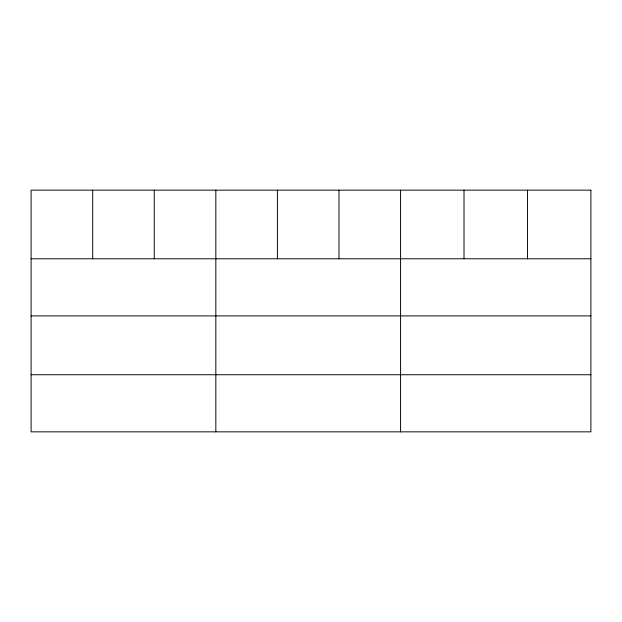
<?xml version="1.0" encoding="UTF-8"?>
<svg xmlns="http://www.w3.org/2000/svg" width="622" height="622" viewBox="0 0 622 622"><rect width="100%" height="100%" fill="white"/><g stroke="black" fill="none" stroke-linecap="round" stroke-linejoin="round"><path stroke-width="0.93" d="M31.1 258.783L590.9 258.783M31.1 315.898L590.9 315.898M31.1 374.739L590.9 374.739M527.456 190.153L527.456 258.783M464.012 190.153L464.012 258.783M400.568 190.153L400.568 431.847M338.99 190.153L338.99 258.783M277.412 190.153L277.412 258.783M215.834 190.153L215.834 431.847M154.256 190.153L154.256 258.783M92.678 190.153L92.678 258.783M590.9 190.153L31.1 190.153L31.1 431.847L590.9 431.847L590.9 190.153"/></g></svg>
